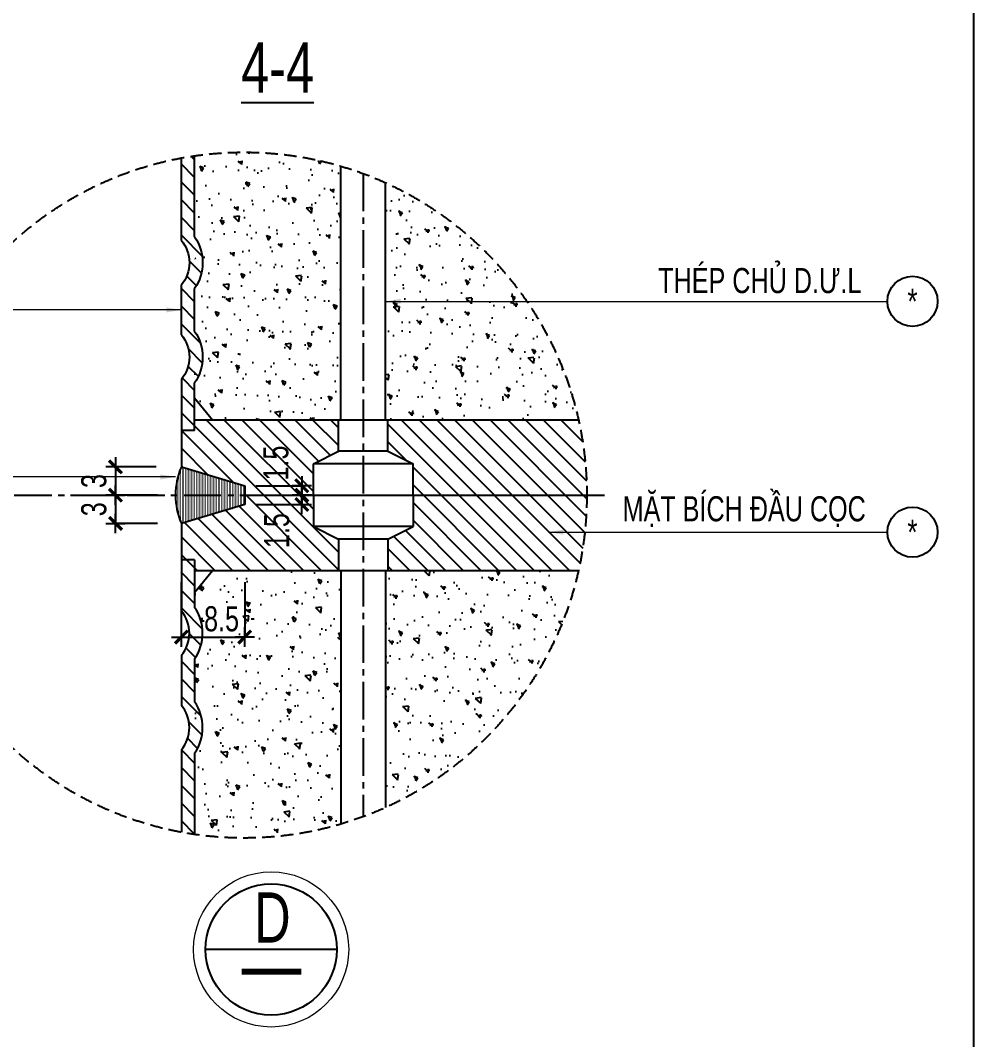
# Model space of a CAD drawing. Header units: millimetres. Extents: x -121190 to 167528, y -50070 to 22631.
# Drawn here: x -48334 to -38833, y -8345 to 1809 of the extents above; entities that cross this region are included whole.
import ezdxf
from ezdxf.enums import TextEntityAlignment as Align

# ---------------------------------------------------------------- set-up
doc = ezdxf.new("R2010")
doc.units = ezdxf.units.MM
doc.header["$MEASUREMENT"] = 0
doc.linetypes.add('CENTER2', pattern=[1.125, 0.75, -0.125, 0.125, -0.125])
doc.linetypes.add('HIDDEN', pattern=[0.375, 0.25, -0.125])
doc.layers.get('DEFPOINTS').update_dxf_attribs({"color": 87})
for name, color, linetype in [('02.DIM', 8, 'Continuous'), ('03.BORDER', 3, 'Continuous'), ('04.HIDDEN', 8, 'HIDDEN'), ('06.TEXT', 2, 'Continuous'), ('10.HATCH', 9, 'Continuous'), ('14.STEELNUM', 254, 'Continuous'), ('CDC.01.AXIS', 160, 'CENTER2')]:
    doc.layers.add(name, color=color, linetype=linetype)
doc.layers.add('CDC_03.BORDER', color=3, linetype='Continuous', lineweight=25)
doc.layers.add('CDC_11.NOTE', color=8, linetype='Continuous', lineweight=18)
doc.styles.add('ARIAL', font='arial.ttf', dxfattribs={"width": 0.6})
doc.styles.add('SMTEXT', font='3t-unicode.shx', dxfattribs={"width": 0.75})
doc.styles.get("Standard").update_dxf_attribs({"font": 'txt_____.ttf'})
doc.dimstyles.new('DIM 1-100', dxfattribs={"dimscale": 100, "dimtxt": 4, "dimasz": 1.5, "dimexe": 1, "dimexo": 0, "dimgap": 1, "dimtad": 1, "dimdec": 0, "dimdsep": 46, "dimtxsty": 'Standard', "dimblk": 'ARCHTICK', "dimcen": 0, "dimdle": 1, "dimclrd": 256, "dimclre": 256, "dimclrt": 7, "dimazin": 2, "dimtp": 0.1, "dimtm": 0.1, "dimtfac": 0.71, "dimtdec": 0, "dimtofl": 0, "dimtmove": 2, "dimatfit": 3, "dimfxl": 1, "dimtolj": 1, "dimlwd": -1, "dimlwe": -1, "dimarcsym": 0})
doc.dimstyles.new('X10', dxfattribs={"dimtxt": 250, "dimasz": 0.8, "dimexe": 0, "dimexo": 0, "dimgap": 90, "dimtad": 1, "dimdec": 0, "dimlfac": 0.1, "dimzin": 13, "dimdsep": 46, "dimtxsty": 'SMTEXT', "dimblk1": 'CHEO', "dimblk2": 'CHEO', "dimsah": 1, "dimcen": 0, "dimclrd": 256, "dimclre": 256, "dimclrt": 2, "dimadec": 0, "dimazin": 0, "dimtfac": 1, "dimtdec": 0, "dimtix": 1, "dimtmove": 2, "dimatfit": 3, "dimldrblk": 'CHEO', "dimfxl": 1, "dimtolj": 1, "dimtzin": 13, "dimarcsym": 0})
pattern_1 = [(135, (-924.52, -406761.43), (-88.388348, -88.388348), [])]

# ---------------------------------------------------------------- blocks, each defined once
blk = doc.blocks.new('CHEO')
at = {"layer": '02.DIM'}
for points in [[(-121, 0), (121, 0)], [(0, 121), (0, -121)]]:
    blk.add_lwpolyline(points, dxfattribs=at)
at = {"layer": '02.DIM', "const_width": 40}
blk.add_lwpolyline([(80, 80), (-80, -81)], dxfattribs=at)
blk = doc.blocks.new('*D123')
at = {"layer": '02.DIM', "lineweight": -2, "transparency": 16777216}
for p, q in [((-45986, -2827), (-45529, -2827)), ((-45529, -2826), (-45529, -2825)), ((-45529, -2921), (-45529, -2827)), ((-45986, -2921), (-45529, -2921)), ((-45529, -2921), (-45529, -2922))]:
    blk.add_line(p, q, dxfattribs=at)
at = {"layer": 'DEFPOINTS', "color": 0, "transparency": 16777216}
for p in [(-45986, -2827), (-45529, -2827), (-45986, -2921)]:
    blk.add_point(p, dxfattribs=at)
at = {"layer": '02.DIM', "lineweight": -2, "transparency": 16777216, "xscale": 0.8, "yscale": 0.8, "zscale": 0.8}
for p, rotation in [((-45529, -2827), 270), ((-45529, -2921), 90)]:
    blk.add_blockref('CHEO', p, dxfattribs=dict(at, rotation=rotation))
at = {"layer": '02.DIM', "color": 2, "transparency": 16777216, "insert": (-45787, -2601), "char_height": 250, "attachment_point": 5, "rotation": 90, "style": 'SMTEXT'}
blk.add_mtext('\\A1;1.5', dxfattribs=at)
blk = doc.blocks.new('*D124')
at = {"layer": '02.DIM', "lineweight": -2, "transparency": 16777216}
for p, q in [((-45986, -2921), (-45529, -2921)), ((-45529, -2920), (-45529, -2919)), ((-45529, -2921), (-45529, -3014)), ((-45986, -3014), (-45529, -3014)), ((-45529, -3015), (-45529, -3016))]:
    blk.add_line(p, q, dxfattribs=at)
at = {"layer": 'DEFPOINTS', "color": 0, "transparency": 16777216}
for p in [(-45986, -2921), (-45986, -3014), (-45529, -3014)]:
    blk.add_point(p, dxfattribs=at)
at = {"layer": '02.DIM', "lineweight": -2, "transparency": 16777216, "xscale": 0.8, "yscale": 0.8, "zscale": 0.8}
for p, rotation in [((-45529, -2921), 270), ((-45529, -3014), 90)]:
    blk.add_blockref('CHEO', p, dxfattribs=dict(at, rotation=rotation))
at = {"layer": '02.DIM', "color": 2, "transparency": 16777216, "insert": (-45778, -3274), "char_height": 250, "attachment_point": 5, "rotation": 90, "style": 'SMTEXT'}
blk.add_mtext('\\A1;1.5', dxfattribs=at)
blk = doc.blocks.new('*D125')
at = {"layer": '02.DIM', "lineweight": -2, "transparency": 16777216}
for p, q in [((-46730, -3788), (-46730, -4334)), ((-46098, -3788), (-46098, -4334)), ((-46731, -4334), (-46731, -4334)), ((-46730, -4334), (-46098, -4334)), ((-46098, -4334), (-46097, -4334))]:
    blk.add_line(p, q, dxfattribs=at)
at = {"layer": 'DEFPOINTS', "color": 0, "transparency": 16777216}
for p in [(-46730, -3788), (-46098, -3788), (-46098, -4334)]:
    blk.add_point(p, dxfattribs=at)
at = {"layer": '02.DIM', "lineweight": -2, "transparency": 16777216, "xscale": 0.8, "yscale": 0.8, "zscale": 0.8}
blk.add_blockref('CHEO', (-46730, -4334), dxfattribs=at)
at = {"layer": '02.DIM', "lineweight": -2, "transparency": 16777216, "xscale": 0.8, "yscale": 0.8, "zscale": 0.8, "rotation": 180}
blk.add_blockref('CHEO', (-46098, -4334), dxfattribs=at)
at = {"layer": '02.DIM', "color": 2, "transparency": 16777216, "insert": (-46329, -4154), "char_height": 250, "attachment_point": 5, "style": 'SMTEXT'}
blk.add_mtext('\\A1;8.5', dxfattribs=at)
blk = doc.blocks.new('*D126')
at = {"layer": '02.DIM', "lineweight": -2, "transparency": 16777216}
for p, q in [((-47386, -2639), (-47386, -2638)), ((-46980, -2639), (-47386, -2639)), ((-47386, -2639), (-47386, -2921)), ((-46980, -2921), (-47386, -2921)), ((-47386, -2921), (-47386, -2922))]:
    blk.add_line(p, q, dxfattribs=at)
at = {"layer": 'DEFPOINTS', "color": 0, "transparency": 16777216}
for p in [(-46980, -2639), (-47386, -2921), (-46980, -2921)]:
    blk.add_point(p, dxfattribs=at)
at = {"layer": '02.DIM', "lineweight": -2, "transparency": 16777216, "xscale": 0.8, "yscale": 0.8, "zscale": 0.8}
for p, rotation in [((-47386, -2639), 270), ((-47386, -2921), 90)]:
    blk.add_blockref('CHEO', p, dxfattribs=dict(at, rotation=rotation))
at = {"layer": '02.DIM', "color": 2, "transparency": 16777216, "insert": (-47601, -2780), "char_height": 250, "attachment_point": 5, "rotation": 90, "style": 'SMTEXT'}
blk.add_mtext('\\A1;3', dxfattribs=at)
blk = doc.blocks.new('*D127')
at = {"layer": '02.DIM', "lineweight": -2, "transparency": 16777216}
for p, q in [((-47386, -2920), (-47386, -2919)), ((-46966, -2921), (-47386, -2921)), ((-47386, -2921), (-47386, -3202)), ((-46966, -3202), (-47386, -3202)), ((-47386, -3202), (-47386, -3203))]:
    blk.add_line(p, q, dxfattribs=at)
at = {"layer": 'DEFPOINTS', "color": 0, "transparency": 16777216}
for p in [(-46966, -2921), (-47386, -3202), (-46966, -3202)]:
    blk.add_point(p, dxfattribs=at)
at = {"layer": '02.DIM', "lineweight": -2, "transparency": 16777216, "xscale": 0.8, "yscale": 0.8, "zscale": 0.8}
for p, rotation in [((-47386, -2921), 270), ((-47386, -3202), 90)]:
    blk.add_blockref('CHEO', p, dxfattribs=dict(at, rotation=rotation))
at = {"layer": '02.DIM', "color": 2, "transparency": 16777216, "insert": (-47601, -3061), "char_height": 250, "attachment_point": 5, "rotation": 90, "style": 'SMTEXT'}
blk.add_mtext('\\A1;3', dxfattribs=at)
blk = doc.blocks.new('_ArchTick')
at = {"color": 0, "linetype": 'ByBlock', "const_width": 0.15}
blk.add_lwpolyline([(-0.5, -0.5), (0.5, 0.5)], dxfattribs=at)

msp = doc.modelspace()

# ---------------------------------------------------------------- hatches: boundary and pattern name
at = {"layer": '10.HATCH'}
h = msp.add_hatch(dxfattribs=at)
h.set_pattern_fill('ANSI31', color=256, scale=1000, angle=90, style=0)
h.set_pattern_definition(pattern_1)
edge = h.paths.add_edge_path()
edge.add_arc((-46104.7, -2920.5), 3416, 98.29532, 100.54232)
edge.add_line((-46729.7, 437.8), (-46729.7, -384.7))
edge.add_line((-46729.7, -384.7), (-46725, -390.1))
edge.add_line((-46725, -390.1), (-46720.5, -395.7))
edge.add_line((-46720.5, -395.7), (-46716, -401.4))
edge.add_line((-46716, -401.4), (-46711.7, -407.2))
edge.add_line((-46711.7, -407.2), (-46707.5, -413.2))
edge.add_line((-46707.5, -413.2), (-46703.4, -419.3))
edge.add_line((-46703.4, -419.3), (-46699.5, -425.4))
edge.add_line((-46699.5, -425.4), (-46695.7, -431.7))
edge.add_line((-46695.7, -431.7), (-46692.1, -438.2))
edge.add_line((-46692.1, -438.2), (-46688.5, -444.7))
edge.add_line((-46688.5, -444.7), (-46685.2, -451.3))
edge.add_line((-46685.2, -451.3), (-46681.9, -458))
edge.add_line((-46681.9, -458), (-46678.8, -464.8))
edge.add_line((-46678.8, -464.8), (-46675.9, -471.6))
edge.add_line((-46675.9, -471.6), (-46673.1, -478.6))
edge.add_line((-46673.1, -478.6), (-46670.4, -485.7))
edge.add_line((-46670.4, -485.7), (-46667.9, -492.8))
edge.add_line((-46667.9, -492.8), (-46665.6, -500))
edge.add_line((-46665.6, -500), (-46663.4, -507.2))
edge.add_line((-46663.4, -507.2), (-46661.4, -514.5))
edge.add_line((-46661.4, -514.5), (-46659.5, -521.9))
edge.add_line((-46659.5, -521.9), (-46657.8, -529.3))
edge.add_line((-46657.8, -529.3), (-46656.2, -536.8))
edge.add_line((-46656.2, -536.8), (-46654.8, -544.3))
edge.add_line((-46654.8, -544.3), (-46653.6, -551.8))
edge.add_line((-46653.6, -551.8), (-46652.6, -559.4))
edge.add_line((-46652.6, -559.4), (-46651.6, -567))
edge.add_line((-46651.6, -567), (-46650.9, -574.6))
edge.add_line((-46650.9, -574.6), (-46650.3, -582.3))
edge.add_line((-46650.3, -582.3), (-46649.9, -590))
edge.add_line((-46649.9, -590), (-46649.7, -597.6))
edge.add_line((-46649.7, -597.6), (-46649.6, -605.3))
edge.add_line((-46649.6, -605.3), (-46649.7, -613))
edge.add_line((-46649.7, -613), (-46649.9, -620.7))
edge.add_line((-46649.9, -620.7), (-46650.3, -628.3))
edge.add_line((-46650.3, -628.3), (-46650.9, -636))
edge.add_line((-46650.9, -636), (-46651.6, -643.6))
edge.add_line((-46651.6, -643.6), (-46652.6, -651.2))
edge.add_line((-46652.6, -651.2), (-46653.6, -658.8))
edge.add_line((-46653.6, -658.8), (-46654.8, -666.3))
edge.add_line((-46654.8, -666.3), (-46656.2, -673.8))
edge.add_line((-46656.2, -673.8), (-46657.8, -681.3))
edge.add_line((-46657.8, -681.3), (-46659.5, -688.7))
edge.add_line((-46659.5, -688.7), (-46661.4, -696.1))
edge.add_line((-46661.4, -696.1), (-46663.4, -703.4))
edge.add_line((-46663.4, -703.4), (-46665.6, -710.7))
edge.add_line((-46665.6, -710.7), (-46667.9, -717.8))
edge.add_line((-46667.9, -717.8), (-46670.4, -725))
edge.add_line((-46670.4, -725), (-46673.1, -732))
edge.add_line((-46673.1, -732), (-46675.9, -739))
edge.add_line((-46675.9, -739), (-46678.8, -745.8))
edge.add_line((-46678.8, -745.8), (-46681.9, -752.6))
edge.add_line((-46681.9, -752.6), (-46685.2, -759.3))
edge.add_line((-46685.2, -759.3), (-46688.5, -766))
edge.add_line((-46688.5, -766), (-46692.1, -772.5))
edge.add_line((-46692.1, -772.5), (-46695.7, -778.9))
edge.add_line((-46695.7, -778.9), (-46699.5, -785.2))
edge.add_line((-46699.5, -785.2), (-46703.4, -791.4))
edge.add_line((-46703.4, -791.4), (-46707.5, -797.4))
edge.add_line((-46707.5, -797.4), (-46711.7, -803.4))
edge.add_line((-46711.7, -803.4), (-46716, -809.2))
edge.add_line((-46716, -809.2), (-46720.5, -814.9))
edge.add_line((-46720.5, -814.9), (-46725, -820.5))
edge.add_line((-46725, -820.5), (-46729.7, -825.9))
edge.add_line((-46729.7, -825.9), (-46729.7, -1324.9))
edge.add_line((-46729.7, -1324.9), (-46725.2, -1329.4))
edge.add_line((-46725.2, -1329.4), (-46720.8, -1334.1))
edge.add_line((-46720.8, -1334.1), (-46716.4, -1339))
edge.add_line((-46716.4, -1339), (-46712.2, -1344.1))
edge.add_line((-46712.2, -1344.1), (-46708.1, -1349.4))
edge.add_line((-46708.1, -1349.4), (-46704.1, -1354.9))
edge.add_line((-46704.1, -1354.9), (-46700.2, -1360.5))
edge.add_line((-46700.2, -1360.5), (-46696.4, -1366.4))
edge.add_line((-46696.4, -1366.4), (-46692.8, -1372.5))
edge.add_line((-46692.8, -1372.5), (-46689.2, -1378.7))
edge.add_line((-46689.2, -1378.7), (-46685.8, -1385.1))
edge.add_line((-46685.8, -1385.1), (-46682.6, -1391.7))
edge.add_line((-46682.6, -1391.7), (-46679.5, -1398.4))
edge.add_line((-46679.5, -1398.4), (-46676.5, -1405.2))
edge.add_line((-46676.5, -1405.2), (-46673.6, -1412.2))
edge.add_line((-46673.6, -1412.2), (-46671, -1419.4))
edge.add_line((-46671, -1419.4), (-46668.4, -1426.6))
edge.add_line((-46668.4, -1426.6), (-46666, -1434))
edge.add_line((-46666, -1434), (-46663.8, -1441.5))
edge.add_line((-46663.8, -1441.5), (-46661.7, -1449.1))
edge.add_line((-46661.7, -1449.1), (-46659.8, -1456.8))
edge.add_line((-46659.8, -1456.8), (-46658, -1464.6))
edge.add_line((-46658, -1464.6), (-46656.4, -1472.4))
edge.add_line((-46656.4, -1472.4), (-46655, -1480.4))
edge.add_line((-46655, -1480.4), (-46653.7, -1488.4))
edge.add_line((-46653.7, -1488.4), (-46652.6, -1496.4))
edge.add_line((-46652.6, -1496.4), (-46651.7, -1504.5))
edge.add_line((-46651.7, -1504.5), (-46650.9, -1512.7))
edge.add_line((-46650.9, -1512.7), (-46650.4, -1520.9))
edge.add_line((-46650.4, -1520.9), (-46649.9, -1529.1))
edge.add_line((-46649.9, -1529.1), (-46649.7, -1537.3))
edge.add_line((-46649.7, -1537.3), (-46649.6, -1545.5))
edge.add_line((-46649.6, -1545.5), (-46649.7, -1553.8))
edge.add_line((-46649.7, -1553.8), (-46649.9, -1562))
edge.add_line((-46649.9, -1562), (-46650.4, -1570.2))
edge.add_line((-46650.4, -1570.2), (-46650.9, -1578.4))
edge.add_line((-46650.9, -1578.4), (-46651.7, -1586.5))
edge.add_line((-46651.7, -1586.5), (-46652.6, -1594.6))
edge.add_line((-46652.6, -1594.6), (-46653.7, -1602.7))
edge.add_line((-46653.7, -1602.7), (-46655, -1610.7))
edge.add_line((-46655, -1610.7), (-46656.4, -1618.6))
edge.add_line((-46656.4, -1618.6), (-46658, -1626.5))
edge.add_line((-46658, -1626.5), (-46659.8, -1634.3))
edge.add_line((-46659.8, -1634.3), (-46661.7, -1642))
edge.add_line((-46661.7, -1642), (-46663.8, -1649.6))
edge.add_line((-46663.8, -1649.6), (-46666, -1657.1))
edge.add_line((-46666, -1657.1), (-46668.4, -1664.4))
edge.add_line((-46668.4, -1664.4), (-46671, -1671.7))
edge.add_line((-46671, -1671.7), (-46673.6, -1678.8))
edge.add_line((-46673.6, -1678.8), (-46676.5, -1685.8))
edge.add_line((-46676.5, -1685.8), (-46679.5, -1692.7))
edge.add_line((-46679.5, -1692.7), (-46682.6, -1699.4))
edge.add_line((-46682.6, -1699.4), (-46685.8, -1706))
edge.add_line((-46685.8, -1706), (-46689.2, -1712.4))
edge.add_line((-46689.2, -1712.4), (-46692.8, -1718.6))
edge.add_line((-46692.8, -1718.6), (-46696.4, -1724.7))
edge.add_line((-46696.4, -1724.7), (-46700.2, -1730.5))
edge.add_line((-46700.2, -1730.5), (-46704.1, -1736.2))
edge.add_line((-46704.1, -1736.2), (-46708.1, -1741.7))
edge.add_line((-46708.1, -1741.7), (-46712.2, -1747))
edge.add_line((-46712.2, -1747), (-46716.4, -1752.1))
edge.add_line((-46716.4, -1752.1), (-46720.8, -1757))
edge.add_line((-46720.8, -1757), (-46725.2, -1761.7))
edge.add_line((-46725.2, -1761.7), (-46729.7, -1766.2))
edge.add_line((-46729.7, -1766.2), (-46731.2, -2277.1))
edge.add_line((-46731.2, -2277.1), (-46597.6, -2277.5))
edge.add_line((-46597.6, -2277.5), (-46597.6, -1802.2))
edge.add_line((-46597.6, -1802.2), (-46592.9, -1796.1))
edge.add_line((-46592.9, -1796.1), (-46588.4, -1789.8))
edge.add_line((-46588.4, -1789.8), (-46584, -1783.4))
edge.add_line((-46584, -1783.4), (-46579.7, -1776.7))
edge.add_line((-46579.7, -1776.7), (-46575.5, -1770))
edge.add_line((-46575.5, -1770), (-46571.4, -1763))
edge.add_line((-46571.4, -1763), (-46567.5, -1756))
edge.add_line((-46567.5, -1756), (-46563.7, -1748.7))
edge.add_line((-46563.7, -1748.7), (-46560, -1741.4))
edge.add_line((-46560, -1741.4), (-46556.5, -1733.9))
edge.add_line((-46556.5, -1733.9), (-46553.1, -1726.2))
edge.add_line((-46553.1, -1726.2), (-46549.9, -1718.5))
edge.add_line((-46549.9, -1718.5), (-46546.8, -1710.6))
edge.add_line((-46546.8, -1710.6), (-46543.8, -1702.6))
edge.add_line((-46543.8, -1702.6), (-46541, -1694.5))
edge.add_line((-46541, -1694.5), (-46538.4, -1686.3))
edge.add_line((-46538.4, -1686.3), (-46535.9, -1678))
edge.add_line((-46535.9, -1678), (-46533.5, -1669.5))
edge.add_line((-46533.5, -1669.5), (-46531.3, -1661.1))
edge.add_line((-46531.3, -1661.1), (-46529.3, -1652.5))
edge.add_line((-46529.3, -1652.5), (-46527.4, -1643.8))
edge.add_line((-46527.4, -1643.8), (-46525.7, -1635.1))
edge.add_line((-46525.7, -1635.1), (-46524.1, -1626.3))
edge.add_line((-46524.1, -1626.3), (-46522.7, -1617.5))
edge.add_line((-46522.7, -1617.5), (-46521.5, -1608.6))
edge.add_line((-46521.5, -1608.6), (-46520.4, -1599.7))
edge.add_line((-46520.4, -1599.7), (-46519.5, -1590.7))
edge.add_line((-46519.5, -1590.7), (-46518.8, -1581.7))
edge.add_line((-46518.8, -1581.7), (-46518.2, -1572.7))
edge.add_line((-46518.2, -1572.7), (-46517.8, -1563.7))
edge.add_line((-46517.8, -1563.7), (-46517.5, -1554.6))
edge.add_line((-46517.5, -1554.6), (-46517.4, -1545.5))
edge.add_line((-46517.4, -1545.5), (-46517.5, -1536.5))
edge.add_line((-46517.5, -1536.5), (-46517.8, -1527.4))
edge.add_line((-46517.8, -1527.4), (-46518.2, -1518.4))
edge.add_line((-46518.2, -1518.4), (-46518.8, -1509.4))
edge.add_line((-46518.8, -1509.4), (-46519.5, -1500.4))
edge.add_line((-46519.5, -1500.4), (-46520.4, -1491.4))
edge.add_line((-46520.4, -1491.4), (-46521.5, -1482.5))
edge.add_line((-46521.5, -1482.5), (-46522.7, -1473.6))
edge.add_line((-46522.7, -1473.6), (-46524.1, -1464.7))
edge.add_line((-46524.1, -1464.7), (-46525.7, -1456))
edge.add_line((-46525.7, -1456), (-46527.4, -1447.2))
edge.add_line((-46527.4, -1447.2), (-46529.3, -1438.6))
edge.add_line((-46529.3, -1438.6), (-46531.3, -1430))
edge.add_line((-46531.3, -1430), (-46533.5, -1421.5))
edge.add_line((-46533.5, -1421.5), (-46535.9, -1413.1))
edge.add_line((-46535.9, -1413.1), (-46538.4, -1404.8))
edge.add_line((-46538.4, -1404.8), (-46541, -1396.6))
edge.add_line((-46541, -1396.6), (-46543.8, -1388.5))
edge.add_line((-46543.8, -1388.5), (-46546.8, -1380.5))
edge.add_line((-46546.8, -1380.5), (-46549.9, -1372.6))
edge.add_line((-46549.9, -1372.6), (-46553.1, -1364.8))
edge.add_line((-46553.1, -1364.8), (-46556.5, -1357.2))
edge.add_line((-46556.5, -1357.2), (-46560, -1349.7))
edge.add_line((-46560, -1349.7), (-46563.7, -1342.3))
edge.add_line((-46563.7, -1342.3), (-46567.5, -1335.1))
edge.add_line((-46567.5, -1335.1), (-46571.4, -1328))
edge.add_line((-46571.4, -1328), (-46575.5, -1321.1))
edge.add_line((-46575.5, -1321.1), (-46579.7, -1314.3))
edge.add_line((-46579.7, -1314.3), (-46584, -1307.7))
edge.add_line((-46584, -1307.7), (-46588.4, -1301.3))
edge.add_line((-46588.4, -1301.3), (-46592.9, -1295))
edge.add_line((-46592.9, -1295), (-46597.6, -1288.9))
edge.add_line((-46597.6, -1288.9), (-46597.6, -861.9))
edge.add_line((-46597.6, -861.9), (-46592.8, -855.2))
edge.add_line((-46592.8, -855.2), (-46588.2, -848.3))
edge.add_line((-46588.2, -848.3), (-46583.7, -841.3))
edge.add_line((-46583.7, -841.3), (-46579.4, -834.2))
edge.add_line((-46579.4, -834.2), (-46575.1, -827))
edge.add_line((-46575.1, -827), (-46571.1, -819.7))
edge.add_line((-46571.1, -819.7), (-46567.1, -812.3))
edge.add_line((-46567.1, -812.3), (-46563.3, -804.8))
edge.add_line((-46563.3, -804.8), (-46559.6, -797.2))
edge.add_line((-46559.6, -797.2), (-46556.1, -789.5))
edge.add_line((-46556.1, -789.5), (-46552.7, -781.8))
edge.add_line((-46552.7, -781.8), (-46549.5, -773.9))
edge.add_line((-46549.5, -773.9), (-46546.4, -766))
edge.add_line((-46546.4, -766), (-46543.5, -758))
edge.add_line((-46543.5, -758), (-46540.7, -749.9))
edge.add_line((-46540.7, -749.9), (-46538.1, -741.7))
edge.add_line((-46538.1, -741.7), (-46535.6, -733.5))
edge.add_line((-46535.6, -733.5), (-46533.3, -725.2))
edge.add_line((-46533.3, -725.2), (-46531.1, -716.9))
edge.add_line((-46531.1, -716.9), (-46529.1, -708.5))
edge.add_line((-46529.1, -708.5), (-46527.2, -700.1))
edge.add_line((-46527.2, -700.1), (-46525.5, -691.6))
edge.add_line((-46525.5, -691.6), (-46524, -683.1))
edge.add_line((-46524, -683.1), (-46522.6, -674.6))
edge.add_line((-46522.6, -674.6), (-46521.4, -666))
edge.add_line((-46521.4, -666), (-46520.4, -657.4))
edge.add_line((-46520.4, -657.4), (-46519.5, -648.7))
edge.add_line((-46519.5, -648.7), (-46518.7, -640.1))
edge.add_line((-46518.7, -640.1), (-46518.2, -631.4))
edge.add_line((-46518.2, -631.4), (-46517.8, -622.7))
edge.add_line((-46517.8, -622.7), (-46517.5, -614))
edge.add_line((-46517.5, -614), (-46517.4, -605.3))
edge.add_line((-46517.4, -605.3), (-46517.5, -596.6))
edge.add_line((-46517.5, -596.6), (-46517.8, -587.9))
edge.add_line((-46517.8, -587.9), (-46518.2, -579.2))
edge.add_line((-46518.2, -579.2), (-46518.7, -570.6))
edge.add_line((-46518.7, -570.6), (-46519.5, -561.9))
edge.add_line((-46519.5, -561.9), (-46520.4, -553.3))
edge.add_line((-46520.4, -553.3), (-46521.4, -544.6))
edge.add_line((-46521.4, -544.6), (-46522.6, -536.1))
edge.add_line((-46522.6, -536.1), (-46524, -527.5))
edge.add_line((-46524, -527.5), (-46525.5, -519))
edge.add_line((-46525.5, -519), (-46527.2, -510.5))
edge.add_line((-46527.2, -510.5), (-46529.1, -502.1))
edge.add_line((-46529.1, -502.1), (-46531.1, -493.7))
edge.add_line((-46531.1, -493.7), (-46533.3, -485.4))
edge.add_line((-46533.3, -485.4), (-46535.6, -477.1))
edge.add_line((-46535.6, -477.1), (-46538.1, -468.9))
edge.add_line((-46538.1, -468.9), (-46540.7, -460.7))
edge.add_line((-46540.7, -460.7), (-46543.5, -452.7))
edge.add_line((-46543.5, -452.7), (-46546.4, -444.6))
edge.add_line((-46546.4, -444.6), (-46549.5, -436.7))
edge.add_line((-46549.5, -436.7), (-46552.7, -428.9))
edge.add_line((-46552.7, -428.9), (-46556.1, -421.1))
edge.add_line((-46556.1, -421.1), (-46559.6, -413.4))
edge.add_line((-46559.6, -413.4), (-46563.3, -405.8))
edge.add_line((-46563.3, -405.8), (-46567.1, -398.3))
edge.add_line((-46567.1, -398.3), (-46571.1, -390.9))
edge.add_line((-46571.1, -390.9), (-46575.1, -383.6))
edge.add_line((-46575.1, -383.6), (-46579.4, -376.4))
edge.add_line((-46579.4, -376.4), (-46583.7, -369.3))
edge.add_line((-46583.7, -369.3), (-46588.2, -362.3))
edge.add_line((-46588.2, -362.3), (-46592.8, -355.4))
edge.add_line((-46592.8, -355.4), (-46597.6, -348.7))
edge.add_line((-46597.6, -348.7), (-46597.6, 459.7))
at = {"layer": '10.HATCH', "ltscale": 30}
h = msp.add_hatch(dxfattribs=at)
h.set_pattern_fill('AR-CONC', color=256, scale=2.5, angle=90, style=0)
h.set_pattern_definition([(140, (-1085247.3, -290787.23), (39.84771, 455.46167), [47.625, -523.875]), (85, (-1085247.3, -290787.23), (-477.6416, -88.10706), [38.1, -419.1]), (190.451, (-1085243.97, -290749.27), (-437.79172, 367.35625), [40.475, -445.225]), (136.1842, (-1085374.3, -290787.2), (105.10582, 677.6976), [71.4375, -785.8125]), (186.6356, (-1085365.5, -290730.75), (-618.5639, 593.5106), [60.7125, -667.8375]), (81.184, (-1085374.3, -290787.2), (-618.5628, 593.5115), [57.15, -628.65]), (111, (-1085342.54, -290723.73), (255.6638, 379.0372), [47.625, -523.875]), (56, (-1085342.54, -290723.73), (-460.46992, 154.50507), [38.1, -419.1]), (161.4514, (-1085321.23, -290692.14), (-204.80714, 533.54123), [40.475, -445.225]), (127.5, (-1085247.29, -290787.23), (-211.387597, 7.721508), [0, -414.02, 0, -425.45, 0, -420.6875]), (97.5, (-1085247.29, -290787.23), (-250.451437, 167.049156), [0, -242.57, 0, -404.495, 0, -160.3375]), (57.5, (-1085247.29, -290928.83), (14.32186, 338.976488), [0, -158.75, 0, -495.3, 0, -657.225]), (47.5, (-1085247.3, -290992.33), (-63.56623, 370.32295), [0, -206.375, 0, -328.93, 0, -466.725])])
edge = h.paths.add_edge_path()
edge.add_line((-46419.4, -3670.5), (-46597.6, -3890))
edge.add_line((-46597.6, -3890), (-46597.6, -4038.9))
edge.add_ellipse((-46864.7, -4295.5), major_axis=(0, -401.6), ratio=0.8645533, start_angle=50.28486, end_angle=129.71514, ccw=False)
edge.add_line((-46597.6, -4552.2), (-46597.6, -4979.1))
edge.add_ellipse((-46864.7, -5235.8), major_axis=(0, -401.6), ratio=0.8645533, start_angle=50.28486, end_angle=129.71514, ccw=False)
edge.add_line((-46597.6, -5492.4), (-46597.6, -6300.8))
edge.add_arc((-46104.7, -2920.5), 3416, 261.70468, 270)
edge.add_arc((-46104.7, -2920.5), 3416, 270, 286.41997)
edge.add_line((-45139.1, -6197.2), (-45139.1, -3670.5))
edge.add_line((-45139.1, -3670.5), (-46419.4, -3670.5))
edge = h.paths.add_edge_path()
edge.add_arc((-46104.7, -2920.5), 3416, 90, 98.29532)
edge.add_line((-46597.6, 459.7), (-46597.6, -348.7))
edge.add_ellipse((-46864.7, -605.3), major_axis=(0, 401.6), ratio=0.8645533, start_angle=230.28486, end_angle=309.71514, ccw=False)
edge.add_line((-46597.6, -861.9), (-46597.6, -1288.9))
edge.add_ellipse((-46864.7, -1545.5), major_axis=(0, 401.6), ratio=0.8645533, start_angle=230.28486, end_angle=309.71514, ccw=False)
edge.add_line((-46597.6, -1802.2), (-46597.6, -1951))
edge.add_line((-46597.6, -1951), (-46419.4, -2170.5))
edge.add_line((-46419.4, -2170.5), (-45139.1, -2170.5))
edge.add_line((-45139.1, -2170.5), (-45139.1, 356.2))
edge.add_arc((-46104.7, -2920.5), 3416, 433.58003, 450)
h = msp.add_hatch(dxfattribs=at)
h.set_pattern_fill('AR-CONC', color=256, scale=2.5, angle=90, style=0)
h.set_pattern_definition([(140, (-1990319.04, -1757384.78), (39.847714, 455.46167), [47.625, -523.875]), (85, (-1990319.04, -1757384.8), (-477.64161, -88.107065), [38.1, -419.1]), (190.451, (-1990315.7, -1757346.82), (-437.79172, 367.356254), [40.475, -445.225]), (136.1842, (-1990446.04, -1757384.8), (105.10582, 677.6976), [71.4375, -785.8125]), (186.6356, (-1990437.3, -1757328.3), (-618.56389, 593.51059), [60.7125, -667.8375]), (81.184, (-1990446.04, -1757384.8), (-618.5628, 593.51151), [57.15, -628.65]), (111, (-1990414.3, -1757321.28), (255.663796, 379.0372), [47.625, -523.875]), (56, (-1990414.3, -1757321.3), (-460.469915, 154.50507), [38.1, -419.1]), (161.4514, (-1990393, -1757289.7), (-204.807144, 533.54123), [40.475, -445.225]), (127.5, (-1990319.04, -1757384.78), (-211.387597, 7.721508), [0, -414.02, 0, -425.45, 0, -420.6875]), (97.5, (-1990319.04, -1757384.78), (-250.451437, 167.049156), [0, -242.57, 0, -404.495, 0, -160.3375]), (57.5, (-1990319.04, -1757526.38), (14.32186, 338.976488), [0, -158.75, 0, -495.3, 0, -657.225]), (47.5, (-1990319.04, -1757589.88), (-63.566228, 370.322953), [0, -206.375, 0, -328.93, 0, -466.725])])
h.paths.add_polyline_path([(-42772, -3670.5), (-44695.3, -3670.5), (-44695.3, -6032.3, 0.2352396)])
h.paths.add_polyline_path([(-42772, -2170.5, 0.2352396), (-44695.3, 191.2), (-44695.3, -2170.5)])
at = {"layer": '10.HATCH'}
h = msp.add_hatch(dxfattribs=at)
h.set_pattern_fill('ANSI31', color=256, scale=1000, angle=90, style=0)
h.set_pattern_definition(pattern_1)
h.paths.add_polyline_path([(-46098.5, -2920.5), (-46098.5, -3014.1), (-46729.7, -3201.6), (-46729.7, -3563.9), (-46597.6, -3563.5), (-46597.6, -3670.5), (-45164.1, -3670.5), (-45164.1, -3358), (-45414.1, -3233), (-45414.1, -2920.5)])
h.paths.add_polyline_path([(-46597.6, -2170.5), (-46597.6, -2176.2), (-46597.6, -2277.5), (-46729.7, -2277.2), (-46729.7, -2639.4), (-46098.5, -2826.9), (-46098.5, -2920.5), (-45414.1, -2920.5), (-45414.1, -2608), (-45164.1, -2483), (-45164.1, -2170.5)])
h.paths.add_polyline_path([(-44420.3, -2920.5), (-44420.3, -3233), (-44670.3, -3358), (-44670.3, -3670.5), (-42772, -3670.5, 0.0553959), (-42688.7, -2920.5)])
h.paths.add_polyline_path([(-44670.3, -2170.5), (-44670.3, -2483), (-44420.3, -2608), (-44420.3, -2920.5), (-42688.7, -2920.5, 0.0553959), (-42772, -2170.5)])
h = msp.add_hatch(dxfattribs=at)
h.set_pattern_fill('DOTS', color=256, scale=250, angle=90, style=0)
h.set_pattern_definition([(90, (-924.515, -406761.425), (-15.625, 7.8125), [0, -15.625])])
edge = h.paths.add_edge_path()
edge.add_arc((-46078.1, -2920.5), 709.6, 156.66454, 180)
edge.add_line((-46787.8, -2920.5), (-46098.5, -2920.5))
edge.add_line((-46098.5, -2920.5), (-46098.5, -2826.9))
edge.add_line((-46098.5, -2826.9), (-46729.7, -2639.4))
edge = h.paths.add_edge_path()
edge.add_arc((-46078.1, -2920.5), 709.6, 180, 203.33546)
edge.add_line((-46729.7, -3201.6), (-46098.5, -3014.1))
edge.add_line((-46098.5, -3014.1), (-46098.5, -2920.5))
edge.add_line((-46098.5, -2920.5), (-46787.8, -2920.5))
h = msp.add_hatch(dxfattribs=at)
h.set_pattern_fill('ANSI31', color=256, scale=1000, angle=90, style=0)
h.set_pattern_definition(pattern_1)
edge = h.paths.add_edge_path()
edge.add_arc((-46104.7, -2920.5), 3416, 259.45768, 261.70468)
edge.add_line((-46597.6, -6300.8), (-46597.6, -5492.4))
edge.add_line((-46597.6, -5492.4), (-46592.8, -5485.6))
edge.add_line((-46592.8, -5485.6), (-46588.2, -5478.8))
edge.add_line((-46588.2, -5478.8), (-46583.7, -5471.8))
edge.add_line((-46583.7, -5471.8), (-46579.4, -5464.7))
edge.add_line((-46579.4, -5464.7), (-46575.1, -5457.5))
edge.add_line((-46575.1, -5457.5), (-46571.1, -5450.2))
edge.add_line((-46571.1, -5450.2), (-46567.1, -5442.8))
edge.add_line((-46567.1, -5442.8), (-46563.3, -5435.3))
edge.add_line((-46563.3, -5435.3), (-46559.6, -5427.7))
edge.add_line((-46559.6, -5427.7), (-46556.1, -5420))
edge.add_line((-46556.1, -5420), (-46552.7, -5412.2))
edge.add_line((-46552.7, -5412.2), (-46549.5, -5404.4))
edge.add_line((-46549.5, -5404.4), (-46546.4, -5396.4))
edge.add_line((-46546.4, -5396.4), (-46543.5, -5388.4))
edge.add_line((-46543.5, -5388.4), (-46540.7, -5380.3))
edge.add_line((-46540.7, -5380.3), (-46538.1, -5372.2))
edge.add_line((-46538.1, -5372.2), (-46535.6, -5364))
edge.add_line((-46535.6, -5364), (-46533.3, -5355.7))
edge.add_line((-46533.3, -5355.7), (-46531.1, -5347.4))
edge.add_line((-46531.1, -5347.4), (-46529.1, -5339))
edge.add_line((-46529.1, -5339), (-46527.2, -5330.6))
edge.add_line((-46527.2, -5330.6), (-46525.5, -5322.1))
edge.add_line((-46525.5, -5322.1), (-46524, -5313.6))
edge.add_line((-46524, -5313.6), (-46522.6, -5305))
edge.add_line((-46522.6, -5305), (-46521.4, -5296.4))
edge.add_line((-46521.4, -5296.4), (-46520.4, -5287.8))
edge.add_line((-46520.4, -5287.8), (-46519.5, -5279.2))
edge.add_line((-46519.5, -5279.2), (-46518.7, -5270.5))
edge.add_line((-46518.7, -5270.5), (-46518.2, -5261.9))
edge.add_line((-46518.2, -5261.9), (-46517.8, -5253.2))
edge.add_line((-46517.8, -5253.2), (-46517.5, -5244.5))
edge.add_line((-46517.5, -5244.5), (-46517.4, -5235.8))
edge.add_line((-46517.4, -5235.8), (-46517.5, -5227.1))
edge.add_line((-46517.5, -5227.1), (-46517.8, -5218.4))
edge.add_line((-46517.8, -5218.4), (-46518.2, -5209.7))
edge.add_line((-46518.2, -5209.7), (-46518.7, -5201))
edge.add_line((-46518.7, -5201), (-46519.5, -5192.4))
edge.add_line((-46519.5, -5192.4), (-46520.4, -5183.7))
edge.add_line((-46520.4, -5183.7), (-46521.4, -5175.1))
edge.add_line((-46521.4, -5175.1), (-46522.6, -5166.5))
edge.add_line((-46522.6, -5166.5), (-46524, -5158))
edge.add_line((-46524, -5158), (-46525.5, -5149.5))
edge.add_line((-46525.5, -5149.5), (-46527.2, -5141))
edge.add_line((-46527.2, -5141), (-46529.1, -5132.5))
edge.add_line((-46529.1, -5132.5), (-46531.1, -5124.2))
edge.add_line((-46531.1, -5124.2), (-46533.3, -5115.8))
edge.add_line((-46533.3, -5115.8), (-46535.6, -5107.6))
edge.add_line((-46535.6, -5107.6), (-46538.1, -5099.3))
edge.add_line((-46538.1, -5099.3), (-46540.7, -5091.2))
edge.add_line((-46540.7, -5091.2), (-46543.5, -5083.1))
edge.add_line((-46543.5, -5083.1), (-46546.4, -5075.1))
edge.add_line((-46546.4, -5075.1), (-46549.5, -5067.2))
edge.add_line((-46549.5, -5067.2), (-46552.7, -5059.3))
edge.add_line((-46552.7, -5059.3), (-46556.1, -5051.5))
edge.add_line((-46556.1, -5051.5), (-46559.6, -5043.9))
edge.add_line((-46559.6, -5043.9), (-46563.3, -5036.3))
edge.add_line((-46563.3, -5036.3), (-46567.1, -5028.8))
edge.add_line((-46567.1, -5028.8), (-46571.1, -5021.4))
edge.add_line((-46571.1, -5021.4), (-46575.1, -5014))
edge.add_line((-46575.1, -5014), (-46579.4, -5006.8))
edge.add_line((-46579.4, -5006.8), (-46583.7, -4999.8))
edge.add_line((-46583.7, -4999.8), (-46588.2, -4992.8))
edge.add_line((-46588.2, -4992.8), (-46592.8, -4985.9))
edge.add_line((-46592.8, -4985.9), (-46597.6, -4979.1))
edge.add_line((-46597.6, -4979.1), (-46597.6, -4552.2))
edge.add_line((-46597.6, -4552.2), (-46592.9, -4546.1))
edge.add_line((-46592.9, -4546.1), (-46588.4, -4539.8))
edge.add_line((-46588.4, -4539.8), (-46584, -4533.4))
edge.add_line((-46584, -4533.4), (-46579.7, -4526.7))
edge.add_line((-46579.7, -4526.7), (-46575.5, -4520))
edge.add_line((-46575.5, -4520), (-46571.4, -4513))
edge.add_line((-46571.4, -4513), (-46567.5, -4506))
edge.add_line((-46567.5, -4506), (-46563.7, -4498.7))
edge.add_line((-46563.7, -4498.7), (-46560, -4491.4))
edge.add_line((-46560, -4491.4), (-46556.5, -4483.9))
edge.add_line((-46556.5, -4483.9), (-46553.1, -4476.2))
edge.add_line((-46553.1, -4476.2), (-46549.9, -4468.5))
edge.add_line((-46549.9, -4468.5), (-46546.8, -4460.6))
edge.add_line((-46546.8, -4460.6), (-46543.8, -4452.6))
edge.add_line((-46543.8, -4452.6), (-46541, -4444.5))
edge.add_line((-46541, -4444.5), (-46538.4, -4436.3))
edge.add_line((-46538.4, -4436.3), (-46535.9, -4428))
edge.add_line((-46535.9, -4428), (-46533.5, -4419.5))
edge.add_line((-46533.5, -4419.5), (-46531.3, -4411.1))
edge.add_line((-46531.3, -4411.1), (-46529.3, -4402.5))
edge.add_line((-46529.3, -4402.5), (-46527.4, -4393.8))
edge.add_line((-46527.4, -4393.8), (-46525.7, -4385.1))
edge.add_line((-46525.7, -4385.1), (-46524.1, -4376.3))
edge.add_line((-46524.1, -4376.3), (-46522.7, -4367.5))
edge.add_line((-46522.7, -4367.5), (-46521.5, -4358.6))
edge.add_line((-46521.5, -4358.6), (-46520.4, -4349.7))
edge.add_line((-46520.4, -4349.7), (-46519.5, -4340.7))
edge.add_line((-46519.5, -4340.7), (-46518.8, -4331.7))
edge.add_line((-46518.8, -4331.7), (-46518.2, -4322.7))
edge.add_line((-46518.2, -4322.7), (-46517.8, -4313.7))
edge.add_line((-46517.8, -4313.7), (-46517.5, -4304.6))
edge.add_line((-46517.5, -4304.6), (-46517.4, -4295.5))
edge.add_line((-46517.4, -4295.5), (-46517.5, -4286.5))
edge.add_line((-46517.5, -4286.5), (-46517.8, -4277.4))
edge.add_line((-46517.8, -4277.4), (-46518.2, -4268.4))
edge.add_line((-46518.2, -4268.4), (-46518.8, -4259.4))
edge.add_line((-46518.8, -4259.4), (-46519.5, -4250.4))
edge.add_line((-46519.5, -4250.4), (-46520.4, -4241.4))
edge.add_line((-46520.4, -4241.4), (-46521.5, -4232.5))
edge.add_line((-46521.5, -4232.5), (-46522.7, -4223.6))
edge.add_line((-46522.7, -4223.6), (-46524.1, -4214.7))
edge.add_line((-46524.1, -4214.7), (-46525.7, -4206))
edge.add_line((-46525.7, -4206), (-46527.4, -4197.2))
edge.add_line((-46527.4, -4197.2), (-46529.3, -4188.6))
edge.add_line((-46529.3, -4188.6), (-46531.3, -4180))
edge.add_line((-46531.3, -4180), (-46533.5, -4171.5))
edge.add_line((-46533.5, -4171.5), (-46535.9, -4163.1))
edge.add_line((-46535.9, -4163.1), (-46538.4, -4154.8))
edge.add_line((-46538.4, -4154.8), (-46541, -4146.6))
edge.add_line((-46541, -4146.6), (-46543.8, -4138.5))
edge.add_line((-46543.8, -4138.5), (-46546.8, -4130.5))
edge.add_line((-46546.8, -4130.5), (-46549.9, -4122.6))
edge.add_line((-46549.9, -4122.6), (-46553.1, -4114.8))
edge.add_line((-46553.1, -4114.8), (-46556.5, -4107.2))
edge.add_line((-46556.5, -4107.2), (-46560, -4099.7))
edge.add_line((-46560, -4099.7), (-46563.7, -4092.3))
edge.add_line((-46563.7, -4092.3), (-46567.5, -4085.1))
edge.add_line((-46567.5, -4085.1), (-46571.4, -4078))
edge.add_line((-46571.4, -4078), (-46575.5, -4071.1))
edge.add_line((-46575.5, -4071.1), (-46579.7, -4064.3))
edge.add_line((-46579.7, -4064.3), (-46584, -4057.7))
edge.add_line((-46584, -4057.7), (-46588.4, -4051.3))
edge.add_line((-46588.4, -4051.3), (-46592.9, -4045))
edge.add_line((-46592.9, -4045), (-46597.6, -4038.9))
edge.add_line((-46597.6, -4038.9), (-46597.6, -3563.5))
edge.add_line((-46597.6, -3563.5), (-46731.2, -3563.9))
edge.add_line((-46731.2, -3563.9), (-46729.7, -4074.9))
edge.add_line((-46729.7, -4074.9), (-46725.2, -4079.4))
edge.add_line((-46725.2, -4079.4), (-46720.8, -4084.1))
edge.add_line((-46720.8, -4084.1), (-46716.4, -4089))
edge.add_line((-46716.4, -4089), (-46712.2, -4094.1))
edge.add_line((-46712.2, -4094.1), (-46708.1, -4099.4))
edge.add_line((-46708.1, -4099.4), (-46704.1, -4104.9))
edge.add_line((-46704.1, -4104.9), (-46700.2, -4110.5))
edge.add_line((-46700.2, -4110.5), (-46696.4, -4116.4))
edge.add_line((-46696.4, -4116.4), (-46692.8, -4122.5))
edge.add_line((-46692.8, -4122.5), (-46689.2, -4128.7))
edge.add_line((-46689.2, -4128.7), (-46685.8, -4135.1))
edge.add_line((-46685.8, -4135.1), (-46682.6, -4141.7))
edge.add_line((-46682.6, -4141.7), (-46679.5, -4148.4))
edge.add_line((-46679.5, -4148.4), (-46676.5, -4155.2))
edge.add_line((-46676.5, -4155.2), (-46673.6, -4162.2))
edge.add_line((-46673.6, -4162.2), (-46671, -4169.4))
edge.add_line((-46671, -4169.4), (-46668.4, -4176.6))
edge.add_line((-46668.4, -4176.6), (-46666, -4184))
edge.add_line((-46666, -4184), (-46663.8, -4191.5))
edge.add_line((-46663.8, -4191.5), (-46661.7, -4199.1))
edge.add_line((-46661.7, -4199.1), (-46659.8, -4206.8))
edge.add_line((-46659.8, -4206.8), (-46658, -4214.6))
edge.add_line((-46658, -4214.6), (-46656.4, -4222.4))
edge.add_line((-46656.4, -4222.4), (-46655, -4230.4))
edge.add_line((-46655, -4230.4), (-46653.7, -4238.4))
edge.add_line((-46653.7, -4238.4), (-46652.6, -4246.4))
edge.add_line((-46652.6, -4246.4), (-46651.7, -4254.5))
edge.add_line((-46651.7, -4254.5), (-46650.9, -4262.7))
edge.add_line((-46650.9, -4262.7), (-46650.4, -4270.9))
edge.add_line((-46650.4, -4270.9), (-46649.9, -4279.1))
edge.add_line((-46649.9, -4279.1), (-46649.7, -4287.3))
edge.add_line((-46649.7, -4287.3), (-46649.6, -4295.5))
edge.add_line((-46649.6, -4295.5), (-46649.7, -4303.8))
edge.add_line((-46649.7, -4303.8), (-46649.9, -4312))
edge.add_line((-46649.9, -4312), (-46650.4, -4320.2))
edge.add_line((-46650.4, -4320.2), (-46650.9, -4328.4))
edge.add_line((-46650.9, -4328.4), (-46651.7, -4336.5))
edge.add_line((-46651.7, -4336.5), (-46652.6, -4344.6))
edge.add_line((-46652.6, -4344.6), (-46653.7, -4352.7))
edge.add_line((-46653.7, -4352.7), (-46655, -4360.7))
edge.add_line((-46655, -4360.7), (-46656.4, -4368.6))
edge.add_line((-46656.4, -4368.6), (-46658, -4376.5))
edge.add_line((-46658, -4376.5), (-46659.8, -4384.3))
edge.add_line((-46659.8, -4384.3), (-46661.7, -4392))
edge.add_line((-46661.7, -4392), (-46663.8, -4399.6))
edge.add_line((-46663.8, -4399.6), (-46666, -4407.1))
edge.add_line((-46666, -4407.1), (-46668.4, -4414.4))
edge.add_line((-46668.4, -4414.4), (-46671, -4421.7))
edge.add_line((-46671, -4421.7), (-46673.6, -4428.8))
edge.add_line((-46673.6, -4428.8), (-46676.5, -4435.8))
edge.add_line((-46676.5, -4435.8), (-46679.5, -4442.7))
edge.add_line((-46679.5, -4442.7), (-46682.6, -4449.4))
edge.add_line((-46682.6, -4449.4), (-46685.8, -4456))
edge.add_line((-46685.8, -4456), (-46689.2, -4462.4))
edge.add_line((-46689.2, -4462.4), (-46692.8, -4468.6))
edge.add_line((-46692.8, -4468.6), (-46696.4, -4474.7))
edge.add_line((-46696.4, -4474.7), (-46700.2, -4480.5))
edge.add_line((-46700.2, -4480.5), (-46704.1, -4486.2))
edge.add_line((-46704.1, -4486.2), (-46708.1, -4491.7))
edge.add_line((-46708.1, -4491.7), (-46712.2, -4497))
edge.add_line((-46712.2, -4497), (-46716.4, -4502.1))
edge.add_line((-46716.4, -4502.1), (-46720.8, -4507))
edge.add_line((-46720.8, -4507), (-46725.2, -4511.7))
edge.add_line((-46725.2, -4511.7), (-46729.7, -4516.2))
edge.add_line((-46729.7, -4516.2), (-46729.7, -5015.1))
edge.add_line((-46729.7, -5015.1), (-46725, -5020.6))
edge.add_line((-46725, -5020.6), (-46720.5, -5026.2))
edge.add_line((-46720.5, -5026.2), (-46716, -5031.9))
edge.add_line((-46716, -5031.9), (-46711.7, -5037.7))
edge.add_line((-46711.7, -5037.7), (-46707.5, -5043.7))
edge.add_line((-46707.5, -5043.7), (-46703.4, -5049.7))
edge.add_line((-46703.4, -5049.7), (-46699.5, -5055.9))
edge.add_line((-46699.5, -5055.9), (-46695.7, -5062.2))
edge.add_line((-46695.7, -5062.2), (-46692.1, -5068.6))
edge.add_line((-46692.1, -5068.6), (-46688.5, -5075.1))
edge.add_line((-46688.5, -5075.1), (-46685.2, -5081.7))
edge.add_line((-46685.2, -5081.7), (-46681.9, -5088.4))
edge.add_line((-46681.9, -5088.4), (-46678.8, -5095.2))
edge.add_line((-46678.8, -5095.2), (-46675.9, -5102.1))
edge.add_line((-46675.9, -5102.1), (-46673.1, -5109.1))
edge.add_line((-46673.1, -5109.1), (-46670.4, -5116.1))
edge.add_line((-46670.4, -5116.1), (-46667.9, -5123.2))
edge.add_line((-46667.9, -5123.2), (-46665.6, -5130.4))
edge.add_line((-46665.6, -5130.4), (-46663.4, -5137.7))
edge.add_line((-46663.4, -5137.7), (-46661.4, -5145))
edge.add_line((-46661.4, -5145), (-46659.5, -5152.4))
edge.add_line((-46659.5, -5152.4), (-46657.8, -5159.8))
edge.add_line((-46657.8, -5159.8), (-46656.2, -5167.2))
edge.add_line((-46656.2, -5167.2), (-46654.8, -5174.7))
edge.add_line((-46654.8, -5174.7), (-46653.6, -5182.3))
edge.add_line((-46653.6, -5182.3), (-46652.6, -5189.9))
edge.add_line((-46652.6, -5189.9), (-46651.6, -5197.5))
edge.add_line((-46651.6, -5197.5), (-46650.9, -5205.1))
edge.add_line((-46650.9, -5205.1), (-46650.3, -5212.8))
edge.add_line((-46650.3, -5212.8), (-46649.9, -5220.4))
edge.add_line((-46649.9, -5220.4), (-46649.7, -5228.1))
edge.add_line((-46649.7, -5228.1), (-46649.6, -5235.8))
edge.add_line((-46649.6, -5235.8), (-46649.7, -5243.4))
edge.add_line((-46649.7, -5243.4), (-46649.9, -5251.1))
edge.add_line((-46649.9, -5251.1), (-46650.3, -5258.8))
edge.add_line((-46650.3, -5258.8), (-46650.9, -5266.4))
edge.add_line((-46650.9, -5266.4), (-46651.6, -5274.1))
edge.add_line((-46651.6, -5274.1), (-46652.6, -5281.7))
edge.add_line((-46652.6, -5281.7), (-46653.6, -5289.3))
edge.add_line((-46653.6, -5289.3), (-46654.8, -5296.8))
edge.add_line((-46654.8, -5296.8), (-46656.2, -5304.3))
edge.add_line((-46656.2, -5304.3), (-46657.8, -5311.8))
edge.add_line((-46657.8, -5311.8), (-46659.5, -5319.2))
edge.add_line((-46659.5, -5319.2), (-46661.4, -5326.6))
edge.add_line((-46661.4, -5326.6), (-46663.4, -5333.9))
edge.add_line((-46663.4, -5333.9), (-46665.6, -5341.1))
edge.add_line((-46665.6, -5341.1), (-46667.9, -5348.3))
edge.add_line((-46667.9, -5348.3), (-46670.4, -5355.4))
edge.add_line((-46670.4, -5355.4), (-46673.1, -5362.5))
edge.add_line((-46673.1, -5362.5), (-46675.9, -5369.4))
edge.add_line((-46675.9, -5369.4), (-46678.8, -5376.3))
edge.add_line((-46678.8, -5376.3), (-46681.9, -5383.1))
edge.add_line((-46681.9, -5383.1), (-46685.2, -5389.8))
edge.add_line((-46685.2, -5389.8), (-46688.5, -5396.4))
edge.add_line((-46688.5, -5396.4), (-46692.1, -5402.9))
edge.add_line((-46692.1, -5402.9), (-46695.7, -5409.3))
edge.add_line((-46695.7, -5409.3), (-46699.5, -5415.6))
edge.add_line((-46699.5, -5415.6), (-46703.4, -5421.8))
edge.add_line((-46703.4, -5421.8), (-46707.5, -5427.9))
edge.add_line((-46707.5, -5427.9), (-46711.7, -5433.8))
edge.add_line((-46711.7, -5433.8), (-46716, -5439.7))
edge.add_line((-46716, -5439.7), (-46720.5, -5445.4))
edge.add_line((-46720.5, -5445.4), (-46725, -5451))
edge.add_line((-46725, -5451), (-46729.7, -5456.4))
edge.add_line((-46729.7, -5456.4), (-46729.7, -6278.9))

# ---------------------------------------------------------------- linework, layer by layer
at = {"layer": '03.BORDER'}
msp.add_lwpolyline([(-62517.7, 17743.2), (-38833.4, 17743.2), (-38833.4, -17601.9), (-62517.7, -17601.9)], close=True, dxfattribs=at)
at = {"layer": '04.HIDDEN', "ltscale": 500}
msp.add_circle((-46104.7, -2920.5), 3416, dxfattribs=at)
at = {"layer": '14.STEELNUM', "linetype": 'ByBlock'}
for centre in [(-39442.8, -989.7), (-39442.8, -3289.1)]:
    msp.add_circle(centre, 250, dxfattribs=at)
at = {"layer": 'CDC.01.AXIS', "ltscale": 500}
for p, q in [((-44917.2, 282.4), (-44917.2, -6123.5)), ((-49520.7, -2920.5), (-42513.2, -2920.5))]:
    msp.add_line(p, q, dxfattribs=at)
at = {"layer": 'CDC_03.BORDER', "ltscale": 10}
for p, q in [((-46729.7, -384.7), (-46729.7, 437.8)), ((-46597.6, -348.7), (-46597.6, 459.7)), ((-45139.1, -2170.5), (-45139.1, 356.2)), ((-44695.3, -2170.5), (-44695.3, 191.2)), ((-46729.7, -1324.9), (-46729.7, -825.9)), ((-46597.6, -1288.9), (-46597.6, -861.9)), ((-46729.7, -1766.2), (-46729.7, -2639.4)), ((-46597.6, -2176.2), (-46597.6, -1802.2)), ((-46597.6, -1951), (-46419.4, -2170.5)), ((-46597.6, -2170.5), (-42772, -2170.5)), ((-46597.6, -2277.5), (-46597.6, -2176.2)), ((-45164.1, -2483), (-45164.1, -2170.5)), ((-44670.3, -2483), (-44670.3, -2170.5)), ((-46597.6, -2277.5), (-46729.7, -2277.2)), ((-45414.1, -2608), (-45164.1, -2483)), ((-44670.3, -2483), (-45164.1, -2483)), ((-44670.3, -2483), (-44420.3, -2608)), ((-46729.7, -2639.4), (-46098.5, -2826.9)), ((-45414.1, -2920.5), (-45414.1, -2608)), ((-44420.3, -2608), (-45414.1, -2608)), ((-44420.3, -2920.5), (-44420.3, -2608)), ((-46098.5, -2826.9), (-46098.5, -3014.1)), ((-46098.5, -2920.5), (-42688.7, -2920.5)), ((-45414.1, -2920.5), (-45414.1, -3233)), ((-44420.3, -2920.5), (-44420.3, -3233)), ((-46098.5, -3014.1), (-46729.7, -3201.6)), ((-46729.7, -3201.6), (-46729.7, -4074.9)), ((-44420.3, -3233), (-45414.1, -3233)), ((-45414.1, -3233), (-45164.1, -3358)), ((-44670.3, -3358), (-44420.3, -3233)), ((-45164.1, -3358), (-45164.1, -3670.5)), ((-44670.3, -3358), (-45164.1, -3358)), ((-44670.3, -3358), (-44670.3, -3670.5)), ((-46597.6, -3563.5), (-46729.7, -3563.9)), ((-46597.6, -3563.5), (-46597.6, -3664.9)), ((-46597.6, -3664.9), (-46597.6, -4038.9)), ((-46597.6, -3890), (-46419.4, -3670.5)), ((-46597.6, -3670.5), (-42772, -3670.5)), ((-45139.1, -3670.5), (-45139.1, -6197.2)), ((-44695.3, -3670.5), (-44695.3, -6032.3)), ((-46729.7, -4516.2), (-46729.7, -5015.1)), ((-46597.6, -4552.2), (-46597.6, -4979.1)), ((-46729.7, -5456.4), (-46729.7, -6278.9)), ((-46597.6, -5492.4), (-46597.6, -6300.8))]:
    msp.add_line(p, q, dxfattribs=at)
at = {"layer": 'CDC_03.BORDER'}
msp.add_line((-45181.6, -7446.5), (-46488.1, -7446.5), dxfattribs=at)
at = {"layer": 'CDC_03.BORDER', "ltscale": 10}
msp.add_lwpolyline([(-46729.7, -2639.4, 0.2065028), (-46729.7, -3201.6)], format="xyb", dxfattribs=at)
at = {"layer": 'CDC_03.BORDER', "const_width": 61.7}
msp.add_lwpolyline([(-46129, -7667.9), (-45532.4, -7667.9)], dxfattribs=at)
at = {"layer": 'CDC_03.BORDER'}
msp.add_circle((-45834.9, -7446.5), 653.3, dxfattribs=at)
at = {"layer": 'CDC_03.BORDER', "ltscale": 10, "extrusion": (0, 0, -1)}
for centre, major_axis, start_param, end_param in [((-46916.7, -605.3), (0, -308.9), 3.9169902, 5.5077878), ((-46864.7, -605.3), (0, 401.6), 0.8776364, 2.2639562), ((-46864.7, -1545.5), (0, 401.6), 0.8776364, 2.2639562), ((-46916.7, -1545.5), (0, -308.9), 3.9169902, 5.5077878)]:
    msp.add_ellipse(centre, major_axis=major_axis, ratio=0.8645533, start_param=start_param, end_param=end_param, dxfattribs=at)
at = {"layer": 'CDC_03.BORDER', "ltscale": 10}
for centre, major_axis, start_param, end_param in [((-46864.7, -4295.5), (0, -401.6), 0.8776364, 2.2639562), ((-46916.7, -4295.5), (0, 308.9), 3.9169902, 5.5077878), ((-46916.7, -5235.8), (0, 308.9), 3.9169902, 5.5077878), ((-46864.7, -5235.8), (0, -401.6), 0.8776364, 2.2639562)]:
    msp.add_ellipse(centre, major_axis=major_axis, ratio=0.8645533, start_param=start_param, end_param=end_param, dxfattribs=at)
at = {"layer": 'CDC_11.NOTE'}
msp.add_circle((-45834.9, -7446.5), 773.3, dxfattribs=at)

# ---------------------------------------------------------------- texts
at = {"layer": '06.TEXT', "linetype": 'ByBlock', "style": 'SMTEXT', "width": 0.75}
for s, p in [('%%U4-4', (-45770, 1340)), ('D', (-45821.8, -7128.4))]:
    msp.add_text(s, height=500, dxfattribs=at).set_placement(p, align=Align.MIDDLE)
at = {"layer": '06.TEXT', "style": 'SMTEXT', "width": 0.75}
for s, p in [('THÉP CHỦ D.Ư.L', (-41976.8, -907.7)), ('MẶT BÍCH ĐẦU CỌC', (-42331.7, -3181.4))]:
    msp.add_text(s, height=250, dxfattribs=at).set_placement(p)
at = {"layer": '14.STEELNUM', "linetype": 'ByBlock', "style": 'ARIAL', "width": 0.75}
for p in [(-39442.8, -989.7), (-39442.8, -3289.1)]:
    msp.add_text('*', height=250, dxfattribs=at).set_placement(p, align=Align.MIDDLE)

# ---------------------------------------------------------------- dimensions: what is measured, and where the dimension line sits
at = {"layer": '02.DIM'}
for base, p1, p2, angle, text, picture, middle in [((-45528.9, -2826.9), (-45986.5, -2920.5), (-45986.5, -2826.9), 90, '1.5', '*D123', (-45787.2, -2601.1)), ((-45528.9, -3014.1), (-45986.5, -2920.5), (-45986.5, -3014.1), 270, '1.5', '*D124', (-45778, -3273.9)), ((-46098.5, -4334.5), (-46729.7, -3787.7), (-46098.5, -3787.7), 180, '8.5', '*D125', (-46328.7, -4153.7))]:
    dim = msp.add_linear_dim(base=base, p1=p1, p2=p2, angle=angle, text=text, dimstyle='X10', dxfattribs=at)
    dim.commit()
    dim.dimension.update_dxf_attribs({"geometry": picture, "text_midpoint": middle, "dimtype": 160})
for base, p1, p2, picture, middle in [((-47385.5, -2920.5), (-46980, -2639.4), (-46980, -2920.5), '*D126', (-47600.5, -2780)), ((-47385.5, -3201.6), (-46966.1, -2920.5), (-46966.1, -3201.6), '*D127', (-47600.5, -3061.1))]:
    dim = msp.add_linear_dim(base=base, p1=p1, p2=p2, angle=90, text='3', dimstyle='X10', dxfattribs=at)
    dim.commit()
    dim.dimension.update_dxf_attribs({"geometry": picture, "text_midpoint": middle})

# ---------------------------------------------------------------- leaders
at = {"layer": 'CDC_11.NOTE'}
for points in [[(-44695.3, -989.7), (-39692.8, -989.7)], [(-46729.7, -1075.4), (-51280.9, -1075.4)], [(-46787.8, -2739), (-51123.4, -2739)], [(-43071.8, -3289.1), (-39692.8, -3289.1)]]:
    msp.add_leader(points, dimstyle='DIM 1-100', dxfattribs=at)

doc.saveas('drawing.dxf')
